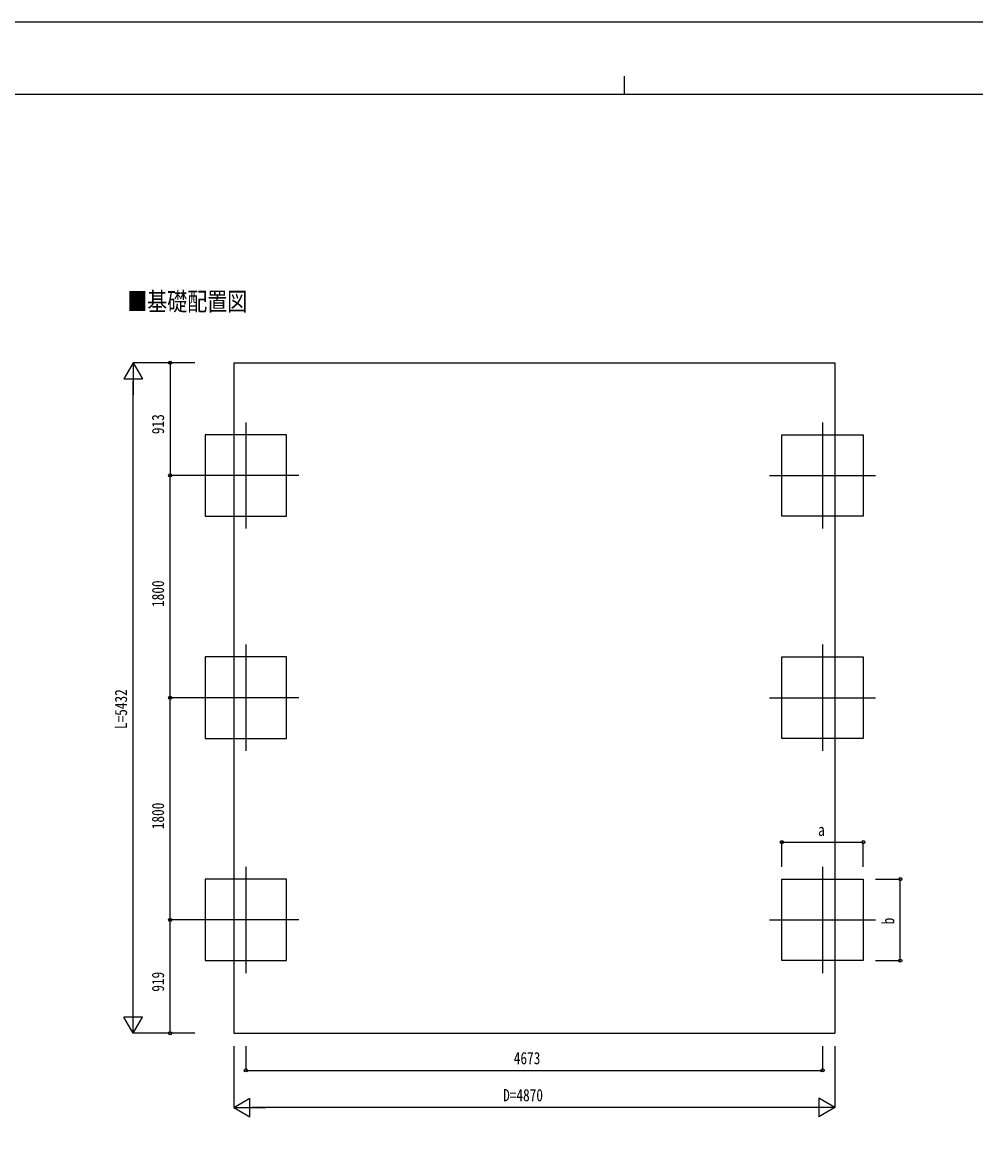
# Model space of a CAD drawing. Units: millimetres, scale not verified. Extents: x -12615 to 12615, y -8910 to 8910.
# Drawn here: x -4890 to 2835, y -132 to 8910 of the extents above; entities that cross this region are included whole.
import ezdxf
from ezdxf.enums import TextEntityAlignment as Align

# ---------------------------------------------------------------- set-up
doc = ezdxf.new("R2010")
doc.units = ezdxf.units.MM
doc.header["$LTSCALE"] = 40
for name, color, linetype in [('0-2_USER1', 3, 'Continuous'), ('0-3_YKK_12', 2, 'Continuous'), ('0-5_YKK_A1', 4, 'Continuous'), ('0-6_YKK_D', 6, 'Continuous'), ('0-7_YKK_ZWAK', 7, 'Continuous')]:
    doc.layers.add(name, color=color, linetype=linetype)
doc.styles.add('ＭＳ ゴシック', font='')
doc.styles.get('ＭＳ ゴシック').set_extended_font_data('MS Gothic')

msp = doc.modelspace()

# ---------------------------------------------------------------- linework, layer by layer
at = {"layer": '0-3_YKK_12'}
for p, q in [((-3079, 5670.23), (-3079, 4810.23)), ((1594, 5670.23), (1594, 4810.23)), ((-2649, 5240.23), (-3509, 5240.23)), ((1164, 5240.23), (2024, 5240.23)), ((-3079, 3870.23), (-3079, 3010.23)), ((1594, 3870.23), (1594, 3010.23)), ((-2649, 3440.23), (-3509, 3440.23)), ((1164, 3440.23), (2024, 3440.23)), ((-3079, 2070.23), (-3079, 1210.23)), ((1594, 2070.23), (1594, 1210.23)), ((-2649, 1640.23), (-3509, 1640.23)), ((1164, 1640.23), (2024, 1640.23))]:
    msp.add_line(p, q, dxfattribs=at)
at = {"layer": '0-5_YKK_A1'}
for p, q in [((-3177.5, 6153.41), (-3177.5, 721.63)), ((-3177.5, 721.63), (1692.5, 721.66))]:
    msp.add_line(p, q, dxfattribs=at)
msp.add_lwpolyline([(-3177.5, 6153.41), (1692.5, 6153.41), (1692.5, 721.66)], dxfattribs=at)
for points in [[(-2749, 4910.23), (-2749, 5570.23), (-3409, 5570.23), (-3409, 4910.23)], [(1264, 4910.23), (1264, 5570.23), (1924, 5570.23), (1924, 4910.23)], [(-2749, 3110.23), (-2749, 3770.23), (-3409, 3770.23), (-3409, 3110.23)], [(1264, 3110.23), (1264, 3770.23), (1924, 3770.23), (1924, 3110.23)], [(-2749, 1310.23), (-2749, 1970.23), (-3409, 1970.23), (-3409, 1310.23)], [(1264, 1310.23), (1264, 1970.23), (1924, 1970.23), (1924, 1310.23)]]:
    msp.add_lwpolyline(points, close=True, dxfattribs=at)
at = {"layer": '0-6_YKK_D'}
for p, q in [((-3992, 6153.44), (-4067, 6023.54)), ((-3492, 6153.44), (-3993, 6153.44)), ((-3992, 6153.44), (-3917, 6023.54)), ((-3992, 6153.44), (-3992, 5893.63)), ((-3492, 6153.44), (-3693, 6153.44)), ((-3692, 6153.44), (-3692, 5240.23)), ((-4067, 6023.54), (-3917, 6023.54)), ((-3992, 871.66), (-3992, 6003.44)), ((-3492, 5240.23), (-3693, 5240.23)), ((-3492, 5240.23), (-3693, 5240.23)), ((-3692, 3440.23), (-3692, 5240.23)), ((-3492, 3440.23), (-3693, 3440.23)), ((-3492, 3440.23), (-3693, 3440.23)), ((-3692, 1640.23), (-3692, 3440.23)), ((1264, 2070.23), (1264, 2271.23)), ((1264, 2270.23), (1924, 2270.23)), ((1924, 2070.23), (1924, 2271.23)), ((2024, 1970.23), (2225, 1970.23)), ((2224, 1310.23), (2224, 1970.23)), ((-3492, 1640.23), (-3693, 1640.23)), ((-3492, 1640.23), (-3693, 1640.23)), ((-3692, 721.66), (-3692, 1640.23)), ((2024, 1310.23), (2225, 1310.23)), ((-3992, 721.66), (-3992, 981.46)), ((-3992, 721.66), (-4067, 851.56)), ((-3917, 851.56), (-4067, 851.56)), ((-3992, 721.66), (-3917, 851.56)), ((-3492, 721.66), (-3993, 721.66)), ((-3492, 721.66), (-3693, 721.66)), ((-3177.5, 618.19), (-3177.5, 120.64)), ((-3079, 618.19), (-3079, 420.64)), ((1594, 618.19), (1594, 420.64)), ((1692.5, 618.19), (1692.5, 120.64)), ((-3079, 421.64), (1594, 421.64)), ((-3177.5, 121.64), (-3047.6, 196.64)), ((-3047.6, 46.64), (-3047.6, 196.64)), ((1692.5, 121.64), (1562.59, 196.64)), ((1562.59, 196.64), (1562.59, 46.64)), ((-3177.5, 121.64), (-3047.6, 46.64)), ((-3177.5, 121.64), (-2917.69, 121.64)), ((1542.5, 121.64), (-3027.5, 121.64)), ((1692.5, 121.64), (1432.69, 121.64)), ((1692.5, 121.64), (1562.59, 46.64))]:
    msp.add_line(p, q, dxfattribs=at)
for centre in [(-3692, 6153.44), (-3692, 5240.23), (-3692, 5240.23), (-3692, 3440.23), (-3692, 3440.23), (1264, 2270.23), (1924, 2270.23), (2224, 1970.23), (-3692, 1640.23), (-3692, 1640.23), (2224, 1310.23), (-3692, 721.66), (-3079, 421.64), (1594, 421.64)]:
    msp.add_circle(centre, 12.75, dxfattribs=at)
at = {"layer": '0-7_YKK_ZWAK'}
for p, q in [((-14.94, 8475), (-14.94, 8325)), ((11685.06, 8325), (-11714.94, 8325))]:
    msp.add_line(p, q, dxfattribs=at)
msp.add_lwpolyline([(-12615, -8910), (12615, -8910), (12615, 8910), (-12615, 8910)], close=True, dxfattribs=at)

# ---------------------------------------------------------------- texts
at = {"layer": '0-2_USER1', "style": 'ＭＳ ゴシック', "width": 0.8}
msp.add_text('■基礎配置図', height=148.5, dxfattribs=at).set_placement((-4040, 6530.31), align=Align.BOTTOM_LEFT)
at = {"layer": '0-6_YKK_D', "style": 'ＭＳ ゴシック', "width": 0.8}
for s, p in [('913', (-3712, 5574.44)), ('1800', (-3712, 4174.63)), ('L=5432', (-4012, 3185.55)), ('1800', (-3712, 2374.63)), ('b', (2204, 1604.23)), ('919', (-3712, 1058.55))]:
    msp.add_text(s, height=98.97, rotation=90, dxfattribs=at).set_placement(p, align=Align.BOTTOM_LEFT)
for s, p in [('a', (1558, 2290.23)), ('4673', (-908.1, 441.64)), ('D=4870', (-994.5, 141.64))]:
    msp.add_text(s, height=98.97, dxfattribs=at).set_placement(p, align=Align.BOTTOM_LEFT)

doc.saveas('drawing.dxf')
